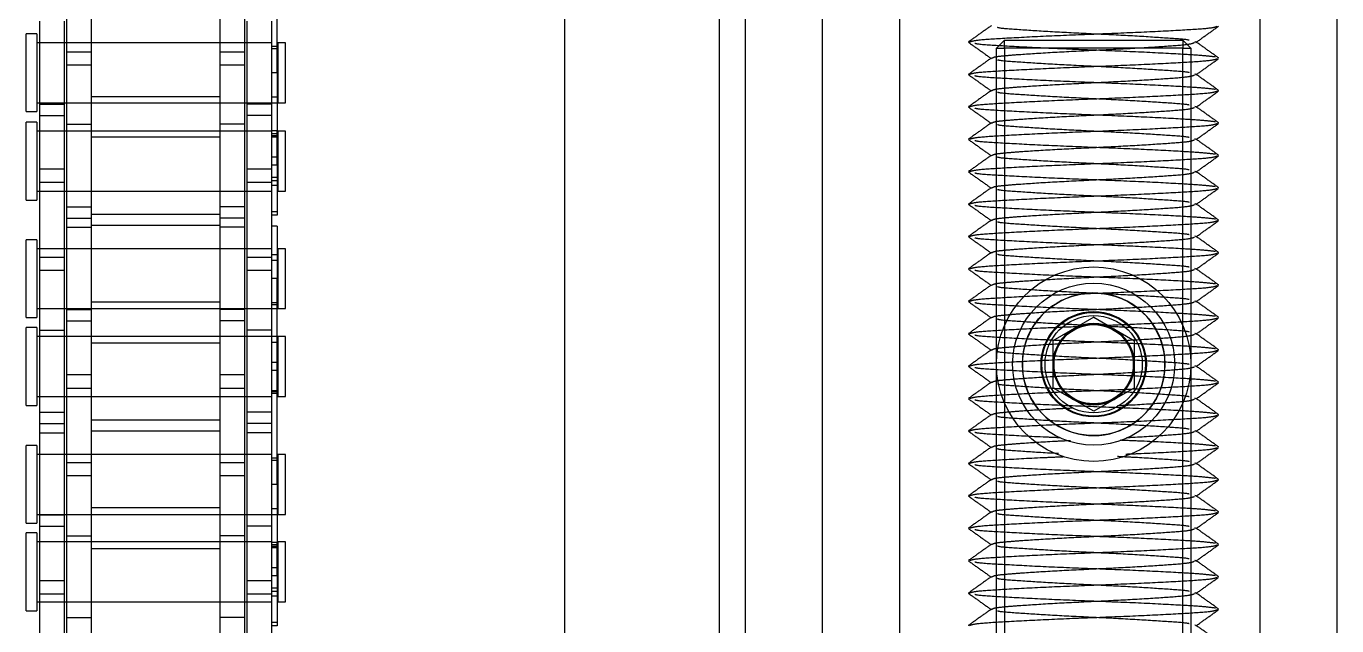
# Model space of a CAD drawing. Header units: metres. Extents: x 0 to 63075, y 0 to 44550.
# Drawn here: x 14204.1 to 14285, y 24734.8 to 24771.8 of the extents above; entities that cross this region are included whole.
import ezdxf

# ---------------------------------------------------------------- set-up
doc = ezdxf.new("R2010")
doc.units = ezdxf.units.M
doc.header["$LTSCALE"] = 75
doc.linetypes.add('HIDDEN2', pattern=[4.7625, 3.175, -1.5875])
for name, color, linetype in [('SDM', 7, 'Continuous'), ('SL4', 4, 'Continuous'), ('ST1', 7, 'HIDDEN2')]:
    doc.layers.add(name, color=color, linetype=linetype)

# ---------------------------------------------------------------- blocks, each defined once
blk = doc.blocks.new('A$Ca53c419a')
at = {"layer": 'SL4'}
for p, q in [((215, 215.76), (1004.763, 215.76)), ((1004.763, 206.235), (54.76, 206.235)), ((381.194, 204.642), (91.194, 204.642)), ((378.194, 199.885), (86.437, 199.885)), ((344.217, 195.122), (117.694, 195.122)), ((318.296, 183.135), (319.745, 185.645)), ((322.643, 185.645), (319.745, 185.645)), ((324.092, 183.135), (322.643, 185.645)), ((319.745, 180.625), (318.296, 183.135)), ((324.092, 183.135), (322.643, 180.625)), ((319.745, 180.625), (322.643, 180.625)), ((378.194, 172.892), (86.437, 172.892)), ((378.019, 168.135), (91.194, 168.135))]:
    blk.add_line(p, q, dxfattribs=at)
for radius in [6, 5, 4.4]:
    blk.add_circle((321.194, 183.135), radius, dxfattribs=at)
for start, end in [(90, 150), (30, 90), (150, 210), (330, 30), (210, 270), (270, 330)]:
    blk.add_arc((321.194, 183.135), 2.51, start, end, dxfattribs=at)
at = {"layer": 'ST1'}
for p, q in [((305.985, 249), (310.782, 249)), ((305.985, 249), (305.985, 248.341)), ((310.782, 248.341), (305.985, 248.341)), ((306.539, 248.341), (306.539, 233.843)), ((310.229, 233.843), (310.229, 248.341)), ((310.782, 248.341), (310.782, 249)), ((311.379, 249), (316.176, 249)), ((311.379, 249), (311.379, 248.341)), ((316.176, 248.341), (311.379, 248.341)), ((311.932, 248.341), (311.932, 233.843)), ((315.622, 233.843), (315.622, 248.341)), ((316.176, 248.341), (316.176, 249)), ((318.655, 249), (323.452, 249)), ((318.655, 249), (318.655, 248.341)), ((323.452, 248.341), (318.655, 248.341)), ((319.209, 248.341), (319.209, 233.843)), ((322.899, 233.843), (322.899, 248.341)), ((323.452, 248.341), (323.452, 249)), ((324.079, 249), (328.876, 249)), ((324.079, 249), (324.079, 248.341)), ((328.876, 248.341), (324.079, 248.341)), ((324.632, 248.341), (324.632, 233.843)), ((328.322, 233.843), (328.322, 248.341)), ((328.876, 248.341), (328.876, 249)), ((331.325, 249), (336.122, 249)), ((331.325, 249), (331.325, 248.341)), ((336.122, 248.341), (331.325, 248.341)), ((331.879, 248.341), (331.879, 233.843)), ((335.569, 233.843), (335.569, 248.341)), ((336.122, 248.341), (336.122, 249)), ((336.779, 249), (341.576, 249)), ((336.779, 249), (336.779, 248.341)), ((341.576, 248.341), (336.779, 248.341)), ((337.332, 248.341), (337.332, 233.843)), ((341.022, 233.843), (341.022, 248.341)), ((341.576, 248.341), (341.576, 249)), ((297.902, 248.157), (306.997, 248.157)), ((306.539, 248.157), (306.539, 246.637)), ((306.997, 248.157), (307.857, 248.157)), ((306.997, 246.637), (306.997, 248.157)), ((307.857, 248.157), (316.952, 248.157)), ((307.857, 248.157), (307.857, 246.637)), ((310.229, 246.637), (310.229, 248.157)), ((311.208, 248.157), (311.208, 246.637)), ((311.894, 248.157), (311.894, 246.637)), ((311.932, 248.157), (311.932, 246.637)), ((315.622, 246.637), (315.622, 248.157)), ((316.952, 248.157), (316.952, 246.637)), ((316.952, 248.157), (323.302, 248.157)), ((317.543, 248.157), (317.543, 246.637)), ((318.229, 248.157), (318.229, 246.637)), ((319.209, 248.157), (319.209, 246.637)), ((322.899, 246.637), (322.899, 248.157)), ((323.302, 248.157), (323.302, 246.637)), ((323.302, 248.157), (332.397, 248.157)), ((324.632, 248.157), (324.632, 246.637)), ((326.974, 246.637), (326.974, 248.157)), ((327.804, 248.157), (327.804, 246.637)), ((328.322, 246.637), (328.322, 248.157)), ((331.879, 248.157), (331.879, 246.637)), ((332.397, 248.157), (333.257, 248.157)), ((332.397, 246.637), (332.397, 248.157)), ((333.257, 248.157), (342.352, 248.157)), ((333.257, 248.157), (333.257, 246.637)), ((335.569, 246.637), (335.569, 248.157)), ((336.548, 248.157), (336.548, 246.637)), ((337.234, 248.157), (337.234, 246.637)), ((337.332, 248.157), (337.332, 246.637)), ((341.022, 246.637), (341.022, 248.157)), ((297.902, 246.637), (306.997, 246.637)), ((304.252, 246.485), (310.602, 246.485)), ((305.559, 246.485), (305.559, 244.965)), ((306.539, 246.485), (306.539, 244.965)), ((306.997, 246.637), (307.857, 246.637)), ((307.857, 246.637), (316.952, 246.637)), ((310.229, 244.965), (310.229, 246.485)), ((310.602, 246.485), (310.602, 244.965)), ((310.602, 246.485), (319.697, 246.485)), ((311.932, 246.485), (311.932, 244.965)), ((314.304, 244.965), (314.304, 246.485)), ((315.134, 246.485), (315.134, 244.965)), ((315.622, 244.965), (315.622, 246.485)), ((316.952, 246.637), (323.302, 246.637)), ((319.209, 246.485), (319.209, 244.965)), ((319.697, 246.485), (320.557, 246.485)), ((319.697, 244.965), (319.697, 246.485)), ((320.557, 246.485), (329.652, 246.485)), ((320.557, 246.485), (320.557, 244.965)), ((322.899, 244.965), (322.899, 246.485)), ((323.302, 246.637), (332.397, 246.637)), ((323.878, 246.485), (323.878, 244.965)), ((324.564, 246.485), (324.564, 244.965)), ((324.632, 246.485), (324.632, 244.965)), ((328.322, 244.965), (328.322, 246.485)), ((329.652, 246.485), (329.652, 244.965)), ((329.652, 246.485), (336.002, 246.485)), ((330.213, 246.485), (330.213, 244.965)), ((330.899, 246.485), (330.899, 244.965)), ((331.879, 246.485), (331.879, 244.965)), ((332.397, 246.637), (333.257, 246.637)), ((333.257, 246.637), (342.352, 246.637)), ((335.569, 244.965), (335.569, 246.485)), ((336.002, 246.485), (336.002, 244.965)), ((336.002, 246.485), (345.097, 246.485)), ((337.332, 246.485), (337.332, 244.965)), ((339.644, 244.965), (339.644, 246.485)), ((340.474, 246.485), (340.474, 244.965)), ((341.022, 244.965), (341.022, 246.485)), ((304.252, 244.965), (310.602, 244.965)), ((306.539, 244.965), (306.539, 237.035)), ((309.817, 244.965), (309.817, 237.035)), ((310.229, 237.035), (310.229, 244.965)), ((310.602, 244.965), (319.697, 244.965)), ((311.932, 244.965), (311.932, 237.035)), ((312.344, 237.035), (312.344, 244.965)), ((315.622, 237.035), (315.622, 244.965)), ((317.094, 244.965), (317.094, 237.035)), ((317.737, 237.035), (317.737, 244.965)), ((319.209, 244.965), (319.209, 237.035)), ((319.697, 244.965), (320.557, 244.965)), ((320.557, 244.965), (329.652, 244.965)), ((322.517, 244.965), (322.517, 237.035)), ((322.899, 237.035), (322.899, 244.965)), ((324.632, 244.965), (324.632, 237.035)), ((325.014, 237.035), (325.014, 244.965)), ((328.322, 237.035), (328.322, 244.965)), ((329.652, 244.965), (336.002, 244.965)), ((329.764, 244.965), (329.764, 237.035)), ((330.437, 237.035), (330.437, 244.965)), ((331.879, 244.965), (331.879, 237.035)), ((335.217, 244.965), (335.217, 237.035)), ((335.569, 237.035), (335.569, 244.965)), ((336.002, 244.965), (345.097, 244.965)), ((337.332, 244.965), (337.332, 237.035)), ((337.684, 237.035), (337.684, 244.965)), ((341.022, 237.035), (341.022, 244.965)), ((304.252, 237.035), (310.602, 237.035)), ((305.559, 235.515), (305.559, 237.035)), ((306.539, 237.035), (306.539, 235.515)), ((310.229, 235.515), (310.229, 237.035)), ((310.602, 235.515), (310.602, 237.035)), ((310.602, 237.035), (319.697, 237.035)), ((311.932, 237.035), (311.932, 235.515)), ((314.304, 235.515), (314.304, 237.035)), ((315.134, 237.035), (315.134, 235.515)), ((315.622, 235.515), (315.622, 237.035)), ((319.209, 237.035), (319.209, 235.515)), ((319.697, 237.035), (320.557, 237.035)), ((319.697, 235.515), (319.697, 237.035)), ((320.557, 237.035), (329.652, 237.035)), ((320.557, 237.035), (320.557, 235.515)), ((322.899, 235.515), (322.899, 237.035)), ((323.878, 235.515), (323.878, 237.035)), ((324.564, 235.515), (324.564, 237.035)), ((324.632, 237.035), (324.632, 235.515)), ((328.322, 235.515), (328.322, 237.035)), ((329.652, 235.515), (329.652, 237.035)), ((329.652, 237.035), (336.002, 237.035)), ((330.213, 235.515), (330.213, 237.035)), ((330.899, 235.515), (330.899, 237.035)), ((331.879, 237.035), (331.879, 235.515)), ((335.569, 235.515), (335.569, 237.035)), ((336.002, 235.515), (336.002, 237.035)), ((336.002, 237.035), (345.097, 237.035)), ((337.332, 237.035), (337.332, 235.515)), ((339.644, 235.515), (339.644, 237.035)), ((340.474, 237.035), (340.474, 235.515)), ((341.022, 235.515), (341.022, 237.035)), ((297.902, 235.363), (306.997, 235.363)), ((304.252, 235.515), (310.602, 235.515)), ((306.539, 235.363), (306.539, 233.843)), ((306.997, 235.363), (307.857, 235.363)), ((306.997, 233.843), (306.997, 235.363)), ((307.857, 235.363), (316.952, 235.363)), ((307.857, 235.363), (307.857, 233.843)), ((310.229, 233.843), (310.229, 235.363)), ((310.602, 235.515), (319.697, 235.515)), ((311.208, 233.843), (311.208, 235.363)), ((311.894, 233.843), (311.894, 235.363)), ((311.932, 235.363), (311.932, 233.511)), ((315.622, 233.843), (315.622, 235.363)), ((316.952, 233.843), (316.952, 235.363)), ((316.952, 235.363), (323.302, 235.363)), ((317.543, 233.843), (317.543, 235.363)), ((318.229, 233.843), (318.229, 235.363)), ((319.209, 235.363), (319.209, 233.843)), ((319.697, 235.515), (320.557, 235.515)), ((320.557, 235.515), (329.652, 235.515)), ((322.899, 233.511), (322.899, 235.363)), ((323.302, 233.843), (323.302, 235.363)), ((323.302, 235.363), (332.397, 235.363)), ((324.632, 235.363), (324.632, 233.843)), ((326.974, 233.843), (326.974, 235.363)), ((327.804, 235.363), (327.804, 233.843)), ((328.322, 233.843), (328.322, 235.363)), ((329.652, 235.515), (336.002, 235.515)), ((331.879, 235.363), (331.879, 233.843)), ((332.397, 235.363), (333.257, 235.363)), ((332.397, 233.843), (332.397, 235.363)), ((333.257, 235.363), (342.352, 235.363)), ((333.257, 235.363), (333.257, 233.843)), ((335.569, 233.843), (335.569, 235.363)), ((336.002, 235.515), (345.097, 235.515)), ((336.548, 233.843), (336.548, 235.363)), ((337.234, 233.843), (337.234, 235.363)), ((337.332, 235.363), (337.332, 233.511)), ((341.022, 233.843), (341.022, 235.363)), ((297.902, 233.843), (306.997, 233.843)), ((305.059, 233.511), (305.059, 233.843)), ((305.262, 233.511), (305.262, 233.843)), ((306.908, 233.843), (306.908, 233.474)), ((306.997, 233.843), (307.857, 233.843)), ((307.178, 233.511), (307.178, 233.843)), ((307.381, 233.511), (307.381, 233.843)), ((307.857, 233.843), (316.952, 233.843)), ((308.14, 233.511), (308.14, 233.843)), ((308.628, 233.511), (308.628, 233.843)), ((309.86, 233.474), (309.86, 233.843)), ((309.938, 233.511), (309.938, 233.843)), ((310.06, 233.511), (310.06, 233.843)), ((310.225, 233.843), (310.225, 233.511)), ((312.301, 233.843), (312.301, 233.474)), ((313.777, 233.511), (313.777, 233.843)), ((315.253, 233.474), (315.253, 233.843)), ((315.396, 233.511), (315.396, 233.843)), ((316.952, 233.843), (323.302, 233.843)), ((319.378, 233.511), (319.378, 233.843)), ((319.499, 233.511), (319.499, 233.843)), ((319.578, 233.843), (319.578, 233.474)), ((320.81, 233.511), (320.81, 233.843)), ((321.298, 233.511), (321.298, 233.843)), ((322.53, 233.474), (322.53, 233.843)), ((323.302, 233.843), (332.397, 233.843)), ((324.606, 233.511), (324.606, 233.843)), ((324.858, 233.511), (324.858, 233.843)), ((325.001, 233.843), (325.001, 233.474)), ((326.477, 233.511), (326.477, 233.843)), ((327.584, 233.511), (327.584, 233.843)), ((327.953, 233.474), (327.953, 233.843)), ((329.708, 233.511), (329.708, 233.843)), ((330.399, 233.511), (330.399, 233.843)), ((330.602, 233.511), (330.602, 233.843)), ((332.248, 233.843), (332.248, 233.474)), ((332.397, 233.843), (333.257, 233.843)), ((332.518, 233.511), (332.518, 233.843)), ((332.721, 233.511), (332.721, 233.843)), ((333.257, 233.843), (342.352, 233.843)), ((333.48, 233.511), (333.48, 233.843)), ((333.968, 233.511), (333.968, 233.843)), ((335.2, 233.474), (335.2, 233.843)), ((335.278, 233.511), (335.278, 233.843)), ((335.4, 233.511), (335.4, 233.843)), ((335.625, 233.843), (335.625, 233.511)), ((337.701, 233.843), (337.701, 233.474)), ((339.177, 233.511), (339.177, 233.843)), ((340.653, 233.474), (340.653, 233.843)), ((340.796, 233.511), (340.796, 233.843)), ((308.14, 233.511), (305.059, 233.511)), ((310.229, 233.474), (306.539, 233.474)), ((306.539, 233.474), (306.539, 233)), ((306.539, 233), (310.229, 233)), ((308.14, 233.511), (310.225, 233.511)), ((313.777, 233.511), (310.225, 233.511)), ((310.229, 233), (310.229, 233.474)), ((315.622, 233.474), (311.932, 233.474)), ((311.932, 233.474), (311.932, 233)), ((311.932, 233), (315.622, 233)), ((313.777, 233.511), (326.477, 233.511)), ((315.622, 233), (315.622, 233.474)), ((322.899, 233.474), (319.209, 233.474)), ((319.209, 233.474), (319.209, 233)), ((319.209, 233), (322.899, 233)), ((322.899, 233), (322.899, 233.474)), ((328.322, 233.474), (324.632, 233.474)), ((324.632, 233.474), (324.632, 233)), ((324.632, 233), (328.322, 233)), ((329.708, 233.511), (326.477, 233.511)), ((328.322, 233), (328.322, 233.474)), ((333.48, 233.511), (330.399, 233.511)), ((335.569, 233.474), (331.879, 233.474)), ((331.879, 233.474), (331.879, 233)), ((331.879, 233), (335.569, 233)), ((333.48, 233.511), (335.625, 233.511)), ((335.569, 233), (335.569, 233.474)), ((339.177, 233.511), (335.625, 233.511)), ((341.022, 233.474), (337.332, 233.474)), ((337.332, 233.474), (337.332, 233)), ((337.332, 233), (341.022, 233)), ((339.177, 233.511), (351.877, 233.511)), ((341.022, 233), (341.022, 233.474)), ((215, 215.76), (1004.763, 215.76)), ((1004.763, 210.997), (4.763, 210.997)), ((378.194, 204.642), (91.194, 204.642)), ((381.194, 195.122), (81.194, 195.122)), ((305.056, 190.806), (305.069, 190.862)), ((307.056, 190.806), (307.069, 190.862)), ((309.056, 190.806), (309.069, 190.862)), ((311.056, 190.806), (311.069, 190.862)), ((313.056, 190.806), (313.069, 190.862)), ((315.056, 190.806), (315.069, 190.862)), ((317.056, 190.806), (317.069, 190.862)), ((319.056, 190.806), (319.069, 190.862)), ((321.056, 190.806), (321.069, 190.862)), ((323.056, 190.806), (323.069, 190.862)), ((325.056, 190.806), (325.069, 190.862)), ((327.056, 190.806), (327.069, 190.862)), ((329.056, 190.806), (329.069, 190.862)), ((331.056, 190.806), (331.069, 190.862)), ((333.056, 190.806), (333.069, 190.862)), ((335.056, 190.806), (335.069, 190.862)), ((337.056, 190.806), (337.069, 190.862)), ((339.056, 190.806), (339.069, 190.862)), ((341.056, 190.806), (341.069, 190.862)), ((306.055, 189.403), (306.069, 189.456)), ((308.055, 189.403), (308.069, 189.456)), ((310.055, 189.403), (310.069, 189.456)), ((312.055, 189.403), (312.069, 189.456)), ((314.055, 189.403), (314.069, 189.456)), ((316.055, 189.403), (316.069, 189.456)), ((318.055, 189.403), (318.069, 189.456)), ((320.055, 189.403), (320.069, 189.456)), ((322.055, 189.403), (322.069, 189.456)), ((324.055, 189.403), (324.069, 189.456)), ((326.055, 189.403), (326.069, 189.456)), ((328.055, 189.403), (328.069, 189.456)), ((330.055, 189.403), (330.069, 189.456)), ((332.055, 189.403), (332.069, 189.456)), ((334.055, 189.403), (334.069, 189.456)), ((336.055, 189.403), (336.069, 189.456)), ((338.055, 189.403), (338.069, 189.456)), ((340.055, 189.403), (340.069, 189.456)), ((121.694, 189.135), (340.694, 189.135)), ((340.694, 188.635), (121.694, 188.635)), ((340.694, 189.135), (341.194, 188.635)), ((340.694, 189.135), (340.694, 188.635)), ((340.694, 188.635), (341.194, 188.635)), ((340.694, 177.635), (340.694, 188.635)), ((341.194, 188.635), (341.194, 177.635)), ((121.694, 177.635), (340.694, 177.635)), ((340.694, 177.135), (121.694, 177.135)), ((341.194, 177.635), (340.694, 177.635)), ((341.194, 177.635), (340.694, 177.135)), ((340.694, 177.635), (340.694, 177.135)), ((305.069, 176.814), (305.092, 176.902)), ((307.069, 176.814), (307.092, 176.902)), ((309.069, 176.814), (309.092, 176.902)), ((311.069, 176.814), (311.092, 176.902)), ((313.069, 176.814), (313.092, 176.902)), ((315.069, 176.814), (315.092, 176.902)), ((317.069, 176.814), (317.092, 176.902)), ((319.069, 176.814), (319.092, 176.902)), ((321.069, 176.814), (321.092, 176.902)), ((323.069, 176.814), (323.092, 176.902)), ((325.069, 176.814), (325.092, 176.902)), ((327.069, 176.814), (327.092, 176.902)), ((329.069, 176.814), (329.092, 176.902)), ((331.069, 176.814), (331.092, 176.902)), ((333.069, 176.814), (333.092, 176.902)), ((335.069, 176.814), (335.092, 176.902)), ((337.069, 176.814), (337.092, 176.902)), ((339.069, 176.814), (339.092, 176.902)), ((341.069, 176.814), (341.092, 176.902)), ((306.069, 175.408), (306.09, 175.466)), ((308.069, 175.408), (308.09, 175.466)), ((310.069, 175.408), (310.09, 175.466)), ((312.069, 175.408), (312.09, 175.466)), ((314.069, 175.408), (314.09, 175.466)), ((316.069, 175.408), (316.09, 175.466)), ((318.069, 175.408), (318.09, 175.466)), ((320.069, 175.408), (320.09, 175.466)), ((322.069, 175.408), (322.09, 175.466)), ((324.069, 175.408), (324.09, 175.466)), ((326.069, 175.408), (326.09, 175.466)), ((328.069, 175.408), (328.09, 175.466)), ((330.069, 175.408), (330.09, 175.466)), ((332.069, 175.408), (332.09, 175.466)), ((334.069, 175.408), (334.09, 175.466)), ((336.069, 175.408), (336.09, 175.466)), ((338.069, 175.408), (338.09, 175.466)), ((340.069, 175.408), (340.09, 175.466)), ((381.194, 172.892), (86.437, 172.892))]:
    blk.add_line(p, q, dxfattribs=at)
for radius in [3.25, 3.25, 3.2, 3, 2.5, 2.445]:
    blk.add_circle((321.194, 183.135), radius, dxfattribs=at)
for start, end in [(356.78141, 270), (270, 353.07652)]:
    blk.add_arc((321.194, 183.135), 4.4, start, end, dxfattribs=at)
for points, knots in [([(306.093, 189.439), (305.926, 189.674), (305.591, 190.144), (305.256, 190.614), (305.088, 190.849)], [0, 0, 0, 0, 0.499908, 1, 1, 1, 1]), ([(307.056, 190.857), (306.889, 190.623), (306.555, 190.153), (306.221, 189.684), (306.053, 189.45)], [0, 0, 0, 0, 0.5000327, 1, 1, 1, 1]), ([(308.093, 189.439), (307.926, 189.674), (307.591, 190.144), (307.256, 190.614), (307.088, 190.849)], [0, 0, 0, 0, 0.499908, 1, 1, 1, 1]), ([(309.056, 190.857), (308.889, 190.623), (308.555, 190.153), (308.221, 189.684), (308.053, 189.45)], [0, 0, 0, 0, 0.5000327, 1, 1, 1, 1]), ([(310.093, 189.439), (309.926, 189.674), (309.591, 190.144), (309.256, 190.614), (309.088, 190.849)], [0, 0, 0, 0, 0.499908, 1, 1, 1, 1]), ([(311.056, 190.857), (310.889, 190.623), (310.555, 190.153), (310.221, 189.684), (310.053, 189.45)], [0, 0, 0, 0, 0.500033, 1, 1, 1, 1]), ([(312.093, 189.439), (311.926, 189.674), (311.591, 190.144), (311.256, 190.614), (311.088, 190.849)], [0, 0, 0, 0, 0.4999079, 1, 1, 1, 1]), ([(313.056, 190.857), (312.889, 190.623), (312.555, 190.153), (312.221, 189.684), (312.053, 189.45)], [0, 0, 0, 0, 0.5000327, 1, 1, 1, 1]), ([(314.093, 189.439), (313.926, 189.674), (313.591, 190.144), (313.256, 190.614), (313.088, 190.849)], [0, 0, 0, 0, 0.499908, 1, 1, 1, 1]), ([(315.056, 190.857), (314.889, 190.623), (314.555, 190.153), (314.221, 189.684), (314.053, 189.45)], [0, 0, 0, 0, 0.500033, 1, 1, 1, 1]), ([(316.093, 189.439), (315.926, 189.674), (315.591, 190.144), (315.256, 190.614), (315.088, 190.849)], [0, 0, 0, 0, 0.499908, 1, 1, 1, 1]), ([(317.056, 190.857), (316.889, 190.623), (316.555, 190.153), (316.221, 189.684), (316.053, 189.45)], [0, 0, 0, 0, 0.500033, 1, 1, 1, 1]), ([(318.093, 189.439), (317.926, 189.674), (317.591, 190.144), (317.256, 190.614), (317.088, 190.849)], [0, 0, 0, 0, 0.499908, 1, 1, 1, 1]), ([(319.056, 190.857), (318.889, 190.623), (318.555, 190.153), (318.221, 189.684), (318.053, 189.45)], [0, 0, 0, 0, 0.500033, 1, 1, 1, 1]), ([(320.093, 189.439), (319.926, 189.674), (319.591, 190.144), (319.256, 190.614), (319.088, 190.849)], [0, 0, 0, 0, 0.4999079, 1, 1, 1, 1]), ([(321.056, 190.857), (320.889, 190.623), (320.555, 190.153), (320.221, 189.684), (320.053, 189.45)], [0, 0, 0, 0, 0.500033, 1, 1, 1, 1]), ([(322.093, 189.439), (321.926, 189.674), (321.591, 190.144), (321.256, 190.614), (321.088, 190.849)], [0, 0, 0, 0, 0.499908, 1, 1, 1, 1]), ([(323.056, 190.857), (322.889, 190.623), (322.555, 190.153), (322.221, 189.684), (322.053, 189.45)], [0, 0, 0, 0, 0.500033, 1, 1, 1, 1]), ([(324.093, 189.439), (323.926, 189.674), (323.591, 190.144), (323.256, 190.614), (323.088, 190.849)], [0, 0, 0, 0, 0.499908, 1, 1, 1, 1]), ([(325.056, 190.857), (324.889, 190.623), (324.555, 190.153), (324.221, 189.684), (324.053, 189.45)], [0, 0, 0, 0, 0.500033, 1, 1, 1, 1]), ([(326.093, 189.439), (325.926, 189.674), (325.591, 190.144), (325.256, 190.614), (325.088, 190.849)], [0, 0, 0, 0, 0.499908, 1, 1, 1, 1]), ([(327.056, 190.857), (326.889, 190.623), (326.555, 190.153), (326.221, 189.684), (326.053, 189.45)], [0, 0, 0, 0, 0.500033, 1, 1, 1, 1]), ([(328.093, 189.439), (327.926, 189.674), (327.591, 190.144), (327.256, 190.614), (327.088, 190.849)], [0, 0, 0, 0, 0.499908, 1, 1, 1, 1]), ([(329.056, 190.857), (328.889, 190.623), (328.555, 190.153), (328.221, 189.684), (328.053, 189.45)], [0, 0, 0, 0, 0.500033, 1, 1, 1, 1]), ([(330.093, 189.439), (329.926, 189.674), (329.591, 190.144), (329.256, 190.614), (329.088, 190.849)], [0, 0, 0, 0, 0.499908, 1, 1, 1, 1]), ([(331.056, 190.857), (330.889, 190.623), (330.555, 190.153), (330.221, 189.684), (330.053, 189.45)], [0, 0, 0, 0, 0.5000327, 1, 1, 1, 1]), ([(332.093, 189.439), (331.926, 189.674), (331.591, 190.144), (331.256, 190.614), (331.088, 190.849)], [0, 0, 0, 0, 0.499908, 1, 1, 1, 1]), ([(333.056, 190.857), (332.889, 190.623), (332.555, 190.153), (332.221, 189.684), (332.053, 189.45)], [0, 0, 0, 0, 0.5000327, 1, 1, 1, 1]), ([(334.093, 189.439), (333.926, 189.674), (333.591, 190.144), (333.256, 190.614), (333.088, 190.849)], [0, 0, 0, 0, 0.499908, 1, 1, 1, 1]), ([(335.056, 190.857), (334.889, 190.623), (334.555, 190.153), (334.221, 189.684), (334.053, 189.45)], [0, 0, 0, 0, 0.500033, 1, 1, 1, 1]), ([(336.093, 189.439), (335.926, 189.674), (335.591, 190.144), (335.256, 190.614), (335.088, 190.849)], [0, 0, 0, 0, 0.499908, 1, 1, 1, 1]), ([(337.056, 190.857), (336.889, 190.623), (336.555, 190.153), (336.221, 189.684), (336.053, 189.45)], [0, 0, 0, 0, 0.500033, 1, 1, 1, 1]), ([(338.093, 189.439), (337.926, 189.674), (337.591, 190.144), (337.256, 190.614), (337.088, 190.849)], [0, 0, 0, 0, 0.499908, 1, 1, 1, 1]), ([(339.056, 190.857), (338.889, 190.623), (338.555, 190.153), (338.221, 189.684), (338.053, 189.45)], [0, 0, 0, 0, 0.5000327, 1, 1, 1, 1]), ([(340.093, 189.439), (339.926, 189.674), (339.591, 190.144), (339.256, 190.614), (339.088, 190.849)], [0, 0, 0, 0, 0.499908, 1, 1, 1, 1]), ([(341.056, 190.857), (340.889, 190.623), (340.555, 190.153), (340.221, 189.684), (340.053, 189.45)], [0, 0, 0, 0, 0.500033, 1, 1, 1, 1]), ([(342.093, 189.439), (341.926, 189.674), (341.591, 190.144), (341.256, 190.614), (341.088, 190.849)], [0, 0, 0, 0, 0.4999079, 1, 1, 1, 1]), ([(305.088, 190.771), (305.125, 190.666), (305.205, 190.439), (305.312, 188.718), (305.448, 186.178), (305.569, 183.135), (305.689, 180.092), (305.825, 177.553), (305.931, 175.843), (306.01, 175.618), (306.046, 175.515)], [0, 0, 0, 0, 0.111758, 0.239388, 0.372264, 0.501747, 0.63123, 0.764106, 0.891736, 1, 1, 1, 1]), ([(306.147, 175.625), (306.175, 175.844), (306.232, 176.282), (306.325, 177.786), (306.448, 180.095), (306.569, 183.132), (306.689, 186.186), (306.826, 188.687), (306.912, 190.206), (306.968, 190.411), (306.983, 190.463)], [0, 0, 0, 0, 0.103388, 0.206233, 0.357671, 0.505243, 0.652814, 0.804253, 0.949712, 1, 1, 1, 1]), ([(307.088, 190.771), (307.125, 190.666), (307.205, 190.439), (307.312, 188.718), (307.448, 186.178), (307.569, 183.135), (307.689, 180.092), (307.825, 177.553), (307.931, 175.843), (308.01, 175.618), (308.046, 175.515)], [0, 0, 0, 0, 0.111758, 0.239388, 0.372264, 0.501747, 0.63123, 0.764106, 0.891736, 1, 1, 1, 1]), ([(308.147, 175.625), (308.175, 175.844), (308.232, 176.282), (308.325, 177.786), (308.448, 180.095), (308.569, 183.132), (308.689, 186.186), (308.826, 188.687), (308.912, 190.206), (308.968, 190.411), (308.983, 190.463)], [0, 0, 0, 0, 0.103388, 0.206233, 0.357671, 0.505243, 0.652814, 0.804253, 0.949712, 1, 1, 1, 1]), ([(309.088, 190.771), (309.125, 190.666), (309.205, 190.439), (309.312, 188.718), (309.448, 186.178), (309.569, 183.135), (309.689, 180.092), (309.825, 177.553), (309.931, 175.843), (310.01, 175.618), (310.046, 175.515)], [0, 0, 0, 0, 0.111758, 0.239388, 0.372264, 0.501747, 0.63123, 0.764106, 0.891736, 1, 1, 1, 1]), ([(310.147, 175.625), (310.175, 175.844), (310.232, 176.282), (310.325, 177.786), (310.448, 180.095), (310.569, 183.132), (310.689, 186.186), (310.826, 188.687), (310.912, 190.206), (310.968, 190.411), (310.983, 190.463)], [0, 0, 0, 0, 0.1033882, 0.2062326, 0.357671, 0.5052426, 0.6528142, 0.8042526, 0.9497121, 1, 1, 1, 1]), ([(311.088, 190.771), (311.125, 190.666), (311.205, 190.439), (311.312, 188.718), (311.448, 186.178), (311.569, 183.135), (311.689, 180.092), (311.825, 177.553), (311.931, 175.843), (312.01, 175.618), (312.046, 175.515)], [0, 0, 0, 0, 0.111758, 0.239388, 0.372264, 0.501747, 0.63123, 0.764106, 0.891736, 1, 1, 1, 1]), ([(312.147, 175.625), (312.175, 175.844), (312.232, 176.282), (312.325, 177.786), (312.448, 180.095), (312.569, 183.132), (312.689, 186.186), (312.826, 188.687), (312.912, 190.206), (312.968, 190.411), (312.983, 190.463)], [0, 0, 0, 0, 0.103388, 0.206233, 0.357671, 0.505243, 0.652814, 0.804253, 0.949712, 1, 1, 1, 1]), ([(313.088, 190.771), (313.125, 190.666), (313.205, 190.439), (313.312, 188.718), (313.448, 186.178), (313.569, 183.135), (313.689, 180.092), (313.825, 177.553), (313.931, 175.843), (314.01, 175.618), (314.046, 175.515)], [0, 0, 0, 0, 0.111758, 0.239388, 0.372264, 0.501747, 0.63123, 0.764106, 0.891736, 1, 1, 1, 1]), ([(314.147, 175.625), (314.175, 175.844), (314.232, 176.282), (314.325, 177.786), (314.448, 180.095), (314.569, 183.132), (314.689, 186.186), (314.826, 188.687), (314.912, 190.206), (314.968, 190.411), (314.983, 190.463)], [0, 0, 0, 0, 0.1033882, 0.2062326, 0.357671, 0.5052426, 0.6528142, 0.8042526, 0.9497121, 1, 1, 1, 1]), ([(315.088, 190.771), (315.125, 190.666), (315.205, 190.442), (315.311, 188.707), (315.421, 186.737), (315.477, 185.346), (315.492, 184.975)], [0, 0, 0, 0, 0.265696, 0.569126, 0.885028, 1, 1, 1, 1]), ([(316.656, 185.233), (316.667, 185.516), (316.72, 186.818), (316.826, 188.672), (316.912, 190.207), (316.968, 190.411), (316.983, 190.463)], [0, 0, 0, 0, 0.108274, 0.497234, 0.870838, 1, 1, 1, 1]), ([(317.088, 190.771), (317.125, 190.666), (317.205, 190.439), (317.312, 188.718), (317.448, 186.178), (317.569, 183.135), (317.689, 180.092), (317.825, 177.553), (317.931, 175.843), (318.01, 175.618), (318.046, 175.515)], [0, 0, 0, 0, 0.111758, 0.239388, 0.372264, 0.501747, 0.63123, 0.764106, 0.891736, 1, 1, 1, 1]), ([(318.147, 175.625), (318.175, 175.844), (318.232, 176.282), (318.325, 177.786), (318.448, 180.095), (318.569, 183.132), (318.689, 186.186), (318.826, 188.687), (318.912, 190.206), (318.968, 190.411), (318.983, 190.463)], [0, 0, 0, 0, 0.1033882, 0.2062326, 0.357671, 0.5052426, 0.6528142, 0.8042526, 0.9497121, 1, 1, 1, 1]), ([(319.088, 190.771), (319.125, 190.666), (319.205, 190.439), (319.312, 188.718), (319.448, 186.178), (319.569, 183.135), (319.689, 180.092), (319.825, 177.553), (319.931, 175.843), (320.01, 175.618), (320.046, 175.515)], [0, 0, 0, 0, 0.111758, 0.239388, 0.372264, 0.501747, 0.63123, 0.764106, 0.891736, 1, 1, 1, 1]), ([(320.147, 175.625), (320.175, 175.844), (320.232, 176.282), (320.325, 177.786), (320.448, 180.095), (320.569, 183.132), (320.689, 186.186), (320.826, 188.687), (320.912, 190.206), (320.968, 190.411), (320.983, 190.463)], [0, 0, 0, 0, 0.103388, 0.206233, 0.357671, 0.505243, 0.652814, 0.804253, 0.949712, 1, 1, 1, 1]), ([(321.088, 190.771), (321.125, 190.666), (321.205, 190.439), (321.312, 188.718), (321.448, 186.178), (321.569, 183.135), (321.689, 180.092), (321.825, 177.553), (321.931, 175.843), (322.01, 175.618), (322.046, 175.515)], [0, 0, 0, 0, 0.111758, 0.239388, 0.372264, 0.501747, 0.63123, 0.764106, 0.891736, 1, 1, 1, 1]), ([(322.147, 175.625), (322.175, 175.844), (322.232, 176.282), (322.325, 177.786), (322.448, 180.095), (322.569, 183.132), (322.689, 186.186), (322.826, 188.687), (322.912, 190.206), (322.968, 190.411), (322.983, 190.463)], [0, 0, 0, 0, 0.1033882, 0.2062326, 0.357671, 0.5052426, 0.6528142, 0.8042526, 0.9497121, 1, 1, 1, 1]), ([(323.088, 190.771), (323.125, 190.666), (323.205, 190.44), (323.312, 188.714), (323.435, 186.44), (323.504, 184.707), (323.533, 184.001)], [0, 0, 0, 0, 0.2410874, 0.5164131, 0.8030558, 1, 1, 1, 1]), ([(324.147, 175.625), (324.175, 175.844), (324.232, 176.282), (324.325, 177.786), (324.448, 180.095), (324.569, 183.132), (324.689, 186.186), (324.826, 188.687), (324.912, 190.206), (324.968, 190.411), (324.983, 190.463)], [0, 0, 0, 0, 0.103388, 0.206233, 0.357671, 0.505243, 0.652814, 0.804253, 0.949712, 1, 1, 1, 1]), ([(325.088, 190.771), (325.125, 190.666), (325.205, 190.439), (325.312, 188.718), (325.448, 186.178), (325.569, 183.135), (325.689, 180.092), (325.825, 177.553), (325.931, 175.843), (326.01, 175.618), (326.046, 175.515)], [0, 0, 0, 0, 0.111758, 0.239388, 0.372264, 0.501747, 0.63123, 0.764106, 0.891736, 1, 1, 1, 1]), ([(326.147, 175.625), (326.175, 175.844), (326.232, 176.282), (326.325, 177.786), (326.448, 180.095), (326.569, 183.132), (326.689, 186.186), (326.826, 188.687), (326.912, 190.206), (326.968, 190.411), (326.983, 190.463)], [0, 0, 0, 0, 0.1033882, 0.2062326, 0.357671, 0.5052426, 0.6528142, 0.8042526, 0.9497121, 1, 1, 1, 1]), ([(327.088, 190.771), (327.125, 190.666), (327.205, 190.439), (327.312, 188.718), (327.448, 186.178), (327.569, 183.135), (327.689, 180.092), (327.825, 177.553), (327.931, 175.843), (328.01, 175.618), (328.046, 175.515)], [0, 0, 0, 0, 0.111758, 0.239388, 0.372264, 0.501747, 0.63123, 0.764106, 0.891736, 1, 1, 1, 1]), ([(328.147, 175.625), (328.175, 175.844), (328.232, 176.282), (328.325, 177.786), (328.448, 180.095), (328.569, 183.132), (328.689, 186.186), (328.826, 188.687), (328.912, 190.206), (328.968, 190.411), (328.983, 190.463)], [0, 0, 0, 0, 0.103388, 0.206233, 0.357671, 0.505243, 0.652814, 0.804253, 0.949712, 1, 1, 1, 1]), ([(329.088, 190.771), (329.125, 190.666), (329.205, 190.439), (329.312, 188.718), (329.448, 186.178), (329.569, 183.135), (329.689, 180.092), (329.825, 177.553), (329.931, 175.843), (330.01, 175.618), (330.046, 175.515)], [0, 0, 0, 0, 0.111758, 0.239388, 0.372264, 0.501747, 0.63123, 0.764106, 0.891736, 1, 1, 1, 1]), ([(330.147, 175.625), (330.175, 175.844), (330.232, 176.282), (330.325, 177.786), (330.448, 180.095), (330.569, 183.132), (330.689, 186.186), (330.826, 188.687), (330.912, 190.206), (330.968, 190.411), (330.983, 190.463)], [0, 0, 0, 0, 0.1033882, 0.2062326, 0.357671, 0.5052426, 0.6528142, 0.8042526, 0.9497121, 1, 1, 1, 1]), ([(331.088, 190.771), (331.125, 190.666), (331.205, 190.439), (331.312, 188.718), (331.448, 186.178), (331.569, 183.135), (331.689, 180.092), (331.825, 177.553), (331.931, 175.843), (332.01, 175.618), (332.046, 175.515)], [0, 0, 0, 0, 0.111758, 0.239388, 0.372264, 0.501747, 0.63123, 0.764106, 0.891736, 1, 1, 1, 1]), ([(332.147, 175.625), (332.175, 175.844), (332.232, 176.282), (332.325, 177.786), (332.448, 180.095), (332.569, 183.132), (332.689, 186.186), (332.826, 188.687), (332.912, 190.206), (332.968, 190.411), (332.983, 190.463)], [0, 0, 0, 0, 0.103388, 0.206233, 0.357671, 0.505243, 0.652814, 0.804253, 0.949712, 1, 1, 1, 1]), ([(333.088, 190.771), (333.125, 190.666), (333.205, 190.439), (333.312, 188.718), (333.448, 186.178), (333.569, 183.135), (333.689, 180.092), (333.825, 177.553), (333.931, 175.843), (334.01, 175.618), (334.046, 175.515)], [0, 0, 0, 0, 0.111758, 0.239388, 0.372264, 0.501747, 0.63123, 0.764106, 0.891736, 1, 1, 1, 1]), ([(334.147, 175.625), (334.175, 175.844), (334.232, 176.282), (334.325, 177.786), (334.448, 180.095), (334.569, 183.132), (334.689, 186.186), (334.826, 188.687), (334.912, 190.206), (334.968, 190.411), (334.983, 190.463)], [0, 0, 0, 0, 0.103388, 0.206233, 0.357671, 0.505243, 0.652814, 0.804253, 0.949712, 1, 1, 1, 1]), ([(335.088, 190.771), (335.125, 190.666), (335.205, 190.439), (335.312, 188.718), (335.448, 186.178), (335.569, 183.135), (335.689, 180.092), (335.825, 177.553), (335.931, 175.843), (336.01, 175.618), (336.046, 175.515)], [0, 0, 0, 0, 0.111758, 0.239388, 0.372264, 0.501747, 0.63123, 0.764106, 0.891736, 1, 1, 1, 1]), ([(336.147, 175.625), (336.175, 175.844), (336.232, 176.282), (336.325, 177.786), (336.448, 180.095), (336.569, 183.132), (336.689, 186.186), (336.826, 188.687), (336.912, 190.206), (336.968, 190.411), (336.983, 190.463)], [0, 0, 0, 0, 0.103388, 0.206233, 0.357671, 0.505243, 0.652814, 0.804253, 0.949712, 1, 1, 1, 1]), ([(337.088, 190.771), (337.125, 190.666), (337.205, 190.439), (337.312, 188.718), (337.448, 186.178), (337.569, 183.135), (337.689, 180.092), (337.825, 177.553), (337.931, 175.843), (338.01, 175.618), (338.046, 175.515)], [0, 0, 0, 0, 0.111758, 0.239388, 0.372264, 0.501747, 0.63123, 0.764106, 0.891736, 1, 1, 1, 1]), ([(338.147, 175.625), (338.175, 175.844), (338.232, 176.282), (338.325, 177.786), (338.448, 180.095), (338.569, 183.132), (338.689, 186.186), (338.826, 188.687), (338.912, 190.206), (338.968, 190.411), (338.983, 190.463)], [0, 0, 0, 0, 0.1033882, 0.2062326, 0.357671, 0.5052426, 0.6528142, 0.8042526, 0.9497121, 1, 1, 1, 1]), ([(339.088, 190.771), (339.125, 190.666), (339.205, 190.439), (339.312, 188.718), (339.448, 186.178), (339.569, 183.135), (339.689, 180.092), (339.825, 177.553), (339.931, 175.843), (340.01, 175.618), (340.046, 175.515)], [0, 0, 0, 0, 0.111758, 0.239388, 0.372264, 0.501747, 0.63123, 0.764106, 0.891736, 1, 1, 1, 1]), ([(340.147, 175.625), (340.175, 175.844), (340.232, 176.282), (340.325, 177.786), (340.448, 180.095), (340.569, 183.132), (340.689, 186.186), (340.826, 188.687), (340.912, 190.206), (340.968, 190.411), (340.983, 190.463)], [0, 0, 0, 0, 0.103388, 0.206233, 0.357671, 0.505243, 0.652814, 0.804253, 0.949712, 1, 1, 1, 1]), ([(341.088, 190.771), (341.125, 190.666), (341.205, 190.439), (341.312, 188.718), (341.448, 186.178), (341.569, 183.135), (341.689, 180.092), (341.825, 177.553), (341.931, 175.843), (342.01, 175.618), (342.046, 175.515)], [0, 0, 0, 0, 0.111758, 0.239388, 0.372264, 0.501747, 0.63123, 0.764106, 0.891736, 1, 1, 1, 1]), ([(306.092, 189.391), (306.116, 189.35), (306.168, 189.262), (306.238, 188.621), (306.328, 187.48), (306.448, 185.618), (306.569, 183.137), (306.689, 180.645), (306.825, 178.57), (306.93, 177.181), (307.007, 176.998), (307.042, 176.915)], [0, 0, 0, 0, 0.072607, 0.155069, 0.237884, 0.371691, 0.502076, 0.632461, 0.766268, 0.894784, 1, 1, 1, 1]), ([(308.092, 189.391), (308.116, 189.35), (308.168, 189.262), (308.238, 188.621), (308.328, 187.48), (308.448, 185.618), (308.569, 183.137), (308.689, 180.645), (308.825, 178.57), (308.93, 177.181), (309.007, 176.998), (309.042, 176.915)], [0, 0, 0, 0, 0.072607, 0.155069, 0.237884, 0.371691, 0.502076, 0.632461, 0.766268, 0.894784, 1, 1, 1, 1]), ([(310.092, 189.391), (310.116, 189.35), (310.168, 189.262), (310.238, 188.621), (310.328, 187.48), (310.448, 185.618), (310.569, 183.137), (310.689, 180.645), (310.825, 178.57), (310.93, 177.181), (311.007, 176.998), (311.042, 176.915)], [0, 0, 0, 0, 0.072607, 0.155069, 0.237884, 0.371691, 0.502076, 0.632461, 0.766268, 0.894784, 1, 1, 1, 1]), ([(312.092, 189.391), (312.116, 189.35), (312.168, 189.262), (312.238, 188.621), (312.328, 187.48), (312.448, 185.618), (312.569, 183.137), (312.689, 180.645), (312.825, 178.57), (312.93, 177.181), (313.007, 176.998), (313.042, 176.915)], [0, 0, 0, 0, 0.072607, 0.155069, 0.237884, 0.371691, 0.502076, 0.632461, 0.766268, 0.894784, 1, 1, 1, 1]), ([(314.092, 189.391), (314.116, 189.35), (314.168, 189.262), (314.238, 188.621), (314.328, 187.48), (314.448, 185.618), (314.569, 183.137), (314.689, 180.645), (314.825, 178.57), (314.93, 177.181), (315.007, 176.998), (315.042, 176.915)], [0, 0, 0, 0, 0.072607, 0.155069, 0.237884, 0.371691, 0.502076, 0.632461, 0.766268, 0.894784, 1, 1, 1, 1]), ([(316.092, 189.391), (316.116, 189.35), (316.168, 189.261), (316.238, 188.622), (316.328, 187.475), (316.422, 186.055), (316.48, 184.891), (316.496, 184.561)], [0, 0, 0, 0, 0.1709616, 0.3651259, 0.560122, 0.8751858, 1, 1, 1, 1]), ([(318.092, 189.391), (318.116, 189.35), (318.168, 189.262), (318.238, 188.622), (318.328, 187.476), (318.425, 186.004), (318.485, 184.782), (318.504, 184.395)], [0, 0, 0, 0, 0.167409, 0.357538, 0.548482, 0.856998, 1, 1, 1, 1]), ([(320.092, 189.391), (320.116, 189.35), (320.168, 189.262), (320.238, 188.621), (320.328, 187.48), (320.448, 185.618), (320.569, 183.137), (320.689, 180.645), (320.825, 178.57), (320.93, 177.181), (321.007, 176.998), (321.042, 176.915)], [0, 0, 0, 0, 0.072607, 0.155069, 0.237884, 0.371691, 0.502076, 0.632461, 0.766268, 0.894784, 1, 1, 1, 1]), ([(322.092, 189.391), (322.116, 189.35), (322.168, 189.262), (322.238, 188.621), (322.328, 187.48), (322.448, 185.618), (322.569, 183.137), (322.689, 180.645), (322.825, 178.57), (322.93, 177.181), (323.007, 176.998), (323.042, 176.915)], [0, 0, 0, 0, 0.072607, 0.155069, 0.237884, 0.371691, 0.502076, 0.632461, 0.766268, 0.894784, 1, 1, 1, 1]), ([(324.092, 189.391), (324.116, 189.35), (324.168, 189.262), (324.238, 188.621), (324.328, 187.48), (324.448, 185.618), (324.569, 183.137), (324.689, 180.645), (324.825, 178.57), (324.93, 177.181), (325.007, 176.998), (325.042, 176.915)], [0, 0, 0, 0, 0.072607, 0.155069, 0.237884, 0.371691, 0.502076, 0.632461, 0.766268, 0.894784, 1, 1, 1, 1]), ([(326.092, 189.391), (326.116, 189.35), (326.168, 189.262), (326.238, 188.621), (326.328, 187.48), (326.448, 185.618), (326.569, 183.137), (326.689, 180.645), (326.825, 178.57), (326.93, 177.181), (327.007, 176.998), (327.042, 176.915)], [0, 0, 0, 0, 0.072607, 0.155069, 0.237884, 0.371691, 0.502076, 0.632461, 0.766268, 0.894784, 1, 1, 1, 1]), ([(328.092, 189.391), (328.116, 189.35), (328.168, 189.262), (328.238, 188.621), (328.328, 187.48), (328.448, 185.618), (328.569, 183.137), (328.689, 180.645), (328.825, 178.57), (328.93, 177.181), (329.007, 176.998), (329.042, 176.915)], [0, 0, 0, 0, 0.072607, 0.155069, 0.237884, 0.371691, 0.502076, 0.632461, 0.766268, 0.894784, 1, 1, 1, 1]), ([(330.092, 189.391), (330.116, 189.35), (330.168, 189.262), (330.238, 188.621), (330.328, 187.48), (330.448, 185.618), (330.569, 183.137), (330.689, 180.645), (330.825, 178.57), (330.93, 177.181), (331.007, 176.998), (331.042, 176.915)], [0, 0, 0, 0, 0.072607, 0.155069, 0.237884, 0.371691, 0.502076, 0.632461, 0.766268, 0.894784, 1, 1, 1, 1]), ([(332.092, 189.391), (332.116, 189.35), (332.168, 189.262), (332.238, 188.621), (332.328, 187.48), (332.448, 185.618), (332.569, 183.137), (332.689, 180.645), (332.825, 178.57), (332.93, 177.181), (333.007, 176.998), (333.042, 176.915)], [0, 0, 0, 0, 0.072607, 0.155069, 0.237884, 0.371691, 0.502076, 0.632461, 0.766268, 0.894784, 1, 1, 1, 1]), ([(334.092, 189.391), (334.116, 189.35), (334.168, 189.262), (334.238, 188.621), (334.328, 187.48), (334.448, 185.618), (334.569, 183.137), (334.689, 180.645), (334.825, 178.57), (334.93, 177.181), (335.007, 176.998), (335.042, 176.915)], [0, 0, 0, 0, 0.072607, 0.155069, 0.237884, 0.371691, 0.502076, 0.632461, 0.766268, 0.894784, 1, 1, 1, 1]), ([(336.092, 189.391), (336.116, 189.35), (336.168, 189.262), (336.238, 188.621), (336.328, 187.48), (336.448, 185.618), (336.569, 183.137), (336.689, 180.645), (336.825, 178.57), (336.93, 177.181), (337.007, 176.998), (337.042, 176.915)], [0, 0, 0, 0, 0.072607, 0.155069, 0.237884, 0.371691, 0.502076, 0.632461, 0.766268, 0.894784, 1, 1, 1, 1]), ([(338.092, 189.391), (338.116, 189.35), (338.168, 189.262), (338.238, 188.621), (338.328, 187.48), (338.448, 185.618), (338.569, 183.137), (338.689, 180.645), (338.825, 178.57), (338.93, 177.181), (339.007, 176.998), (339.042, 176.915)], [0, 0, 0, 0, 0.072607, 0.155069, 0.237884, 0.371691, 0.502076, 0.632461, 0.766268, 0.894784, 1, 1, 1, 1]), ([(340.092, 189.391), (340.116, 189.35), (340.168, 189.262), (340.238, 188.621), (340.328, 187.48), (340.448, 185.618), (340.569, 183.137), (340.689, 180.645), (340.825, 178.57), (340.93, 177.181), (341.007, 176.998), (341.042, 176.915)], [0, 0, 0, 0, 0.072607, 0.155069, 0.237884, 0.371691, 0.502076, 0.632461, 0.766268, 0.894784, 1, 1, 1, 1]), ([(305.181, 177.241), (305.186, 177.26), (305.234, 177.422), (305.311, 178.611), (305.448, 180.635), (305.569, 183.135), (305.689, 185.633), (305.826, 187.666), (305.906, 188.873), (305.957, 189.036), (305.966, 189.064)], [0, 0, 0, 0, 0.020732, 0.175704, 0.337058, 0.494284, 0.651511, 0.812864, 0.967837, 1, 1, 1, 1]), ([(307.181, 177.241), (307.186, 177.26), (307.234, 177.422), (307.311, 178.611), (307.448, 180.635), (307.569, 183.135), (307.689, 185.633), (307.826, 187.666), (307.906, 188.873), (307.957, 189.036), (307.966, 189.064)], [0, 0, 0, 0, 0.020732, 0.175704, 0.337058, 0.494284, 0.651511, 0.812864, 0.967837, 1, 1, 1, 1]), ([(309.181, 177.241), (309.186, 177.26), (309.234, 177.422), (309.311, 178.611), (309.448, 180.635), (309.569, 183.135), (309.689, 185.633), (309.826, 187.666), (309.906, 188.873), (309.957, 189.036), (309.966, 189.064)], [0, 0, 0, 0, 0.020732, 0.175704, 0.337058, 0.494284, 0.651511, 0.812864, 0.967837, 1, 1, 1, 1]), ([(311.181, 177.241), (311.186, 177.26), (311.234, 177.422), (311.311, 178.611), (311.448, 180.635), (311.569, 183.135), (311.689, 185.633), (311.826, 187.666), (311.906, 188.873), (311.957, 189.036), (311.966, 189.064)], [0, 0, 0, 0, 0.020732, 0.175704, 0.337058, 0.494284, 0.651511, 0.812864, 0.967837, 1, 1, 1, 1]), ([(313.181, 177.241), (313.186, 177.26), (313.234, 177.422), (313.311, 178.611), (313.448, 180.635), (313.569, 183.135), (313.689, 185.633), (313.826, 187.666), (313.906, 188.873), (313.957, 189.036), (313.966, 189.064)], [0, 0, 0, 0, 0.020732, 0.175704, 0.337058, 0.494284, 0.651511, 0.812864, 0.967837, 1, 1, 1, 1]), ([(315.679, 185.314), (315.683, 185.389), (315.729, 186.29), (315.827, 187.647), (315.906, 188.873), (315.957, 189.036), (315.966, 189.064)], [0, 0, 0, 0, 0.040332, 0.484667, 0.911429, 1, 1, 1, 1]), ([(317.181, 177.241), (317.186, 177.26), (317.234, 177.422), (317.311, 178.611), (317.448, 180.635), (317.569, 183.135), (317.689, 185.633), (317.826, 187.666), (317.906, 188.873), (317.957, 189.036), (317.966, 189.064)], [0, 0, 0, 0, 0.020732, 0.175704, 0.337058, 0.494284, 0.651511, 0.812864, 0.967837, 1, 1, 1, 1]), ([(319.181, 177.241), (319.186, 177.26), (319.234, 177.422), (319.311, 178.611), (319.448, 180.635), (319.569, 183.135), (319.689, 185.633), (319.826, 187.666), (319.906, 188.873), (319.957, 189.036), (319.966, 189.064)], [0, 0, 0, 0, 0.020732, 0.175704, 0.337058, 0.494284, 0.651511, 0.812864, 0.967837, 1, 1, 1, 1]), ([(321.181, 177.241), (321.186, 177.26), (321.234, 177.422), (321.311, 178.611), (321.448, 180.635), (321.569, 183.135), (321.689, 185.633), (321.826, 187.666), (321.906, 188.873), (321.957, 189.036), (321.966, 189.064)], [0, 0, 0, 0, 0.020732, 0.175704, 0.337058, 0.494284, 0.651511, 0.812864, 0.967837, 1, 1, 1, 1]), ([(323.604, 183.832), (323.632, 184.415), (323.702, 185.842), (323.826, 187.663), (323.906, 188.873), (323.957, 189.036), (323.966, 189.064)], [0, 0, 0, 0, 0.2425495, 0.5932557, 0.930092, 1, 1, 1, 1]), ([(325.181, 177.241), (325.186, 177.26), (325.234, 177.422), (325.311, 178.611), (325.448, 180.635), (325.569, 183.135), (325.689, 185.633), (325.826, 187.666), (325.906, 188.873), (325.957, 189.036), (325.966, 189.064)], [0, 0, 0, 0, 0.020732, 0.175704, 0.337058, 0.494284, 0.651511, 0.812864, 0.967837, 1, 1, 1, 1]), ([(327.181, 177.241), (327.186, 177.26), (327.234, 177.422), (327.311, 178.611), (327.448, 180.635), (327.569, 183.135), (327.689, 185.633), (327.826, 187.666), (327.906, 188.873), (327.957, 189.036), (327.966, 189.064)], [0, 0, 0, 0, 0.020732, 0.175704, 0.337058, 0.494284, 0.651511, 0.812864, 0.967837, 1, 1, 1, 1]), ([(329.181, 177.241), (329.186, 177.26), (329.234, 177.422), (329.311, 178.611), (329.448, 180.635), (329.569, 183.135), (329.689, 185.633), (329.826, 187.666), (329.906, 188.873), (329.957, 189.036), (329.966, 189.064)], [0, 0, 0, 0, 0.020732, 0.175704, 0.337058, 0.494284, 0.651511, 0.812864, 0.967837, 1, 1, 1, 1]), ([(331.181, 177.241), (331.186, 177.26), (331.234, 177.422), (331.311, 178.611), (331.448, 180.635), (331.569, 183.135), (331.689, 185.633), (331.826, 187.666), (331.906, 188.873), (331.957, 189.036), (331.966, 189.064)], [0, 0, 0, 0, 0.020732, 0.175704, 0.337058, 0.494284, 0.651511, 0.812864, 0.967837, 1, 1, 1, 1]), ([(333.181, 177.241), (333.186, 177.26), (333.234, 177.422), (333.311, 178.611), (333.448, 180.635), (333.569, 183.135), (333.689, 185.633), (333.826, 187.666), (333.906, 188.873), (333.957, 189.036), (333.966, 189.064)], [0, 0, 0, 0, 0.020732, 0.175704, 0.337058, 0.494284, 0.651511, 0.812864, 0.967837, 1, 1, 1, 1]), ([(335.181, 177.241), (335.186, 177.26), (335.234, 177.422), (335.311, 178.611), (335.448, 180.635), (335.569, 183.135), (335.689, 185.633), (335.826, 187.666), (335.906, 188.873), (335.957, 189.036), (335.966, 189.064)], [0, 0, 0, 0, 0.020732, 0.175704, 0.337058, 0.494284, 0.651511, 0.812864, 0.967837, 1, 1, 1, 1]), ([(337.181, 177.241), (337.186, 177.26), (337.234, 177.422), (337.311, 178.611), (337.448, 180.635), (337.569, 183.135), (337.689, 185.633), (337.826, 187.666), (337.906, 188.873), (337.957, 189.036), (337.966, 189.064)], [0, 0, 0, 0, 0.020732, 0.175704, 0.337058, 0.494284, 0.651511, 0.812864, 0.967837, 1, 1, 1, 1]), ([(339.181, 177.241), (339.186, 177.26), (339.234, 177.422), (339.311, 178.611), (339.448, 180.635), (339.569, 183.135), (339.689, 185.633), (339.826, 187.666), (339.906, 188.873), (339.957, 189.036), (339.966, 189.064)], [0, 0, 0, 0, 0.020732, 0.175704, 0.337058, 0.494284, 0.651511, 0.812864, 0.967837, 1, 1, 1, 1]), ([(341.181, 177.241), (341.186, 177.26), (341.234, 177.422), (341.311, 178.611), (341.448, 180.635), (341.569, 183.135), (341.689, 185.633), (341.826, 187.666), (341.906, 188.873), (341.957, 189.036), (341.966, 189.064)], [0, 0, 0, 0, 0.020732, 0.175704, 0.337058, 0.494284, 0.651511, 0.812864, 0.967837, 1, 1, 1, 1]), ([(323.181, 177.241), (323.186, 177.26), (323.234, 177.421), (323.311, 178.615), (323.434, 180.405), (323.502, 181.805), (323.529, 182.362)], [0, 0, 0, 0, 0.046727, 0.396008, 0.759672, 1, 1, 1, 1]), ([(323.593, 182.552), (323.625, 181.748), (323.698, 179.915), (323.825, 177.556), (323.931, 175.843), (324.01, 175.618), (324.046, 175.515)], [0, 0, 0, 0, 0.219596, 0.500793, 0.770888, 1, 1, 1, 1]), ([(315.181, 177.241), (315.186, 177.26), (315.234, 177.421), (315.311, 178.621), (315.421, 180.196), (315.478, 181.351), (315.494, 181.668)], [0, 0, 0, 0, 0.052052, 0.441136, 0.846242, 1, 1, 1, 1]), ([(315.651, 181.153), (315.664, 180.831), (315.719, 179.489), (315.826, 177.566), (315.931, 175.841), (316.01, 175.617), (316.046, 175.515)], [0, 0, 0, 0, 0.102478, 0.425875, 0.736504, 1, 1, 1, 1]), ([(316.147, 175.625), (316.175, 175.844), (316.232, 176.281), (316.325, 177.793), (316.424, 179.598), (316.483, 181.063), (316.501, 181.506)], [0, 0, 0, 0, 0.244202, 0.487119, 0.844815, 1, 1, 1, 1]), ([(318.643, 181.673), (318.659, 181.355), (318.716, 180.201), (318.826, 178.579), (318.93, 177.179), (319.007, 176.997), (319.042, 176.915)], [0, 0, 0, 0, 0.121928, 0.441601, 0.748632, 1, 1, 1, 1]), ([(316.671, 181.112), (316.678, 180.984), (316.726, 180.029), (316.826, 178.585), (316.93, 177.178), (317.007, 176.997), (317.042, 176.915)], [0, 0, 0, 0, 0.053008, 0.397773, 0.728902, 1, 1, 1, 1]), ([(304.09, 175.423), (304.257, 175.658), (304.591, 176.127), (304.926, 176.596), (305.093, 176.831)], [0, 0, 0, 0, 0.500042, 1, 1, 1, 1]), ([(305.041, 176.836), (305.208, 176.601), (305.543, 176.131), (305.878, 175.661), (306.045, 175.426)], [0, 0, 0, 0, 0.499911, 1, 1, 1, 1]), ([(306.09, 175.423), (306.257, 175.658), (306.591, 176.127), (306.926, 176.596), (307.093, 176.831)], [0, 0, 0, 0, 0.500042, 1, 1, 1, 1]), ([(307.041, 176.836), (307.208, 176.601), (307.543, 176.131), (307.878, 175.661), (308.045, 175.426)], [0, 0, 0, 0, 0.499911, 1, 1, 1, 1]), ([(308.09, 175.423), (308.257, 175.658), (308.591, 176.127), (308.926, 176.596), (309.093, 176.831)], [0, 0, 0, 0, 0.5000417, 1, 1, 1, 1]), ([(309.041, 176.836), (309.208, 176.601), (309.543, 176.131), (309.878, 175.661), (310.045, 175.426)], [0, 0, 0, 0, 0.499911, 1, 1, 1, 1]), ([(310.09, 175.423), (310.257, 175.658), (310.591, 176.127), (310.926, 176.596), (311.093, 176.831)], [0, 0, 0, 0, 0.500042, 1, 1, 1, 1]), ([(311.041, 176.836), (311.208, 176.601), (311.543, 176.131), (311.878, 175.661), (312.045, 175.426)], [0, 0, 0, 0, 0.4999108, 1, 1, 1, 1]), ([(312.09, 175.423), (312.257, 175.658), (312.591, 176.127), (312.926, 176.596), (313.093, 176.831)], [0, 0, 0, 0, 0.500042, 1, 1, 1, 1]), ([(313.041, 176.836), (313.208, 176.601), (313.543, 176.131), (313.878, 175.661), (314.045, 175.426)], [0, 0, 0, 0, 0.499911, 1, 1, 1, 1]), ([(314.09, 175.423), (314.257, 175.658), (314.591, 176.127), (314.926, 176.596), (315.093, 176.831)], [0, 0, 0, 0, 0.500042, 1, 1, 1, 1]), ([(315.041, 176.836), (315.208, 176.601), (315.543, 176.131), (315.878, 175.661), (316.045, 175.426)], [0, 0, 0, 0, 0.499911, 1, 1, 1, 1]), ([(316.09, 175.423), (316.257, 175.658), (316.591, 176.127), (316.926, 176.596), (317.093, 176.831)], [0, 0, 0, 0, 0.5000417, 1, 1, 1, 1]), ([(317.041, 176.836), (317.208, 176.601), (317.543, 176.131), (317.878, 175.661), (318.045, 175.426)], [0, 0, 0, 0, 0.499911, 1, 1, 1, 1]), ([(318.09, 175.423), (318.257, 175.658), (318.591, 176.127), (318.926, 176.596), (319.093, 176.831)], [0, 0, 0, 0, 0.500042, 1, 1, 1, 1]), ([(319.041, 176.836), (319.208, 176.601), (319.543, 176.131), (319.878, 175.661), (320.045, 175.426)], [0, 0, 0, 0, 0.499911, 1, 1, 1, 1]), ([(320.09, 175.423), (320.257, 175.658), (320.591, 176.127), (320.926, 176.596), (321.093, 176.831)], [0, 0, 0, 0, 0.5000417, 1, 1, 1, 1]), ([(321.041, 176.836), (321.208, 176.601), (321.543, 176.131), (321.878, 175.661), (322.045, 175.426)], [0, 0, 0, 0, 0.499911, 1, 1, 1, 1]), ([(322.09, 175.423), (322.257, 175.658), (322.591, 176.127), (322.926, 176.596), (323.093, 176.831)], [0, 0, 0, 0, 0.500042, 1, 1, 1, 1]), ([(323.041, 176.836), (323.208, 176.601), (323.543, 176.131), (323.878, 175.661), (324.045, 175.426)], [0, 0, 0, 0, 0.4999108, 1, 1, 1, 1]), ([(324.09, 175.423), (324.257, 175.658), (324.591, 176.127), (324.926, 176.596), (325.093, 176.831)], [0, 0, 0, 0, 0.500042, 1, 1, 1, 1]), ([(325.041, 176.836), (325.208, 176.601), (325.543, 176.131), (325.878, 175.661), (326.045, 175.426)], [0, 0, 0, 0, 0.499911, 1, 1, 1, 1]), ([(326.09, 175.423), (326.257, 175.658), (326.591, 176.127), (326.926, 176.596), (327.093, 176.831)], [0, 0, 0, 0, 0.500042, 1, 1, 1, 1]), ([(327.041, 176.836), (327.208, 176.601), (327.543, 176.131), (327.878, 175.661), (328.045, 175.426)], [0, 0, 0, 0, 0.4999108, 1, 1, 1, 1]), ([(328.09, 175.423), (328.257, 175.658), (328.591, 176.127), (328.926, 176.596), (329.093, 176.831)], [0, 0, 0, 0, 0.500042, 1, 1, 1, 1]), ([(329.041, 176.836), (329.208, 176.601), (329.543, 176.131), (329.878, 175.661), (330.045, 175.426)], [0, 0, 0, 0, 0.499911, 1, 1, 1, 1]), ([(330.09, 175.423), (330.257, 175.658), (330.591, 176.127), (330.926, 176.596), (331.093, 176.831)], [0, 0, 0, 0, 0.500042, 1, 1, 1, 1]), ([(331.041, 176.836), (331.208, 176.601), (331.543, 176.131), (331.878, 175.661), (332.045, 175.426)], [0, 0, 0, 0, 0.499911, 1, 1, 1, 1]), ([(332.09, 175.423), (332.257, 175.658), (332.591, 176.127), (332.926, 176.596), (333.093, 176.831)], [0, 0, 0, 0, 0.500042, 1, 1, 1, 1]), ([(333.041, 176.836), (333.208, 176.601), (333.543, 176.131), (333.878, 175.661), (334.045, 175.426)], [0, 0, 0, 0, 0.499911, 1, 1, 1, 1]), ([(334.09, 175.423), (334.257, 175.658), (334.591, 176.127), (334.926, 176.596), (335.093, 176.831)], [0, 0, 0, 0, 0.500042, 1, 1, 1, 1]), ([(335.041, 176.836), (335.208, 176.601), (335.543, 176.131), (335.878, 175.661), (336.045, 175.426)], [0, 0, 0, 0, 0.499911, 1, 1, 1, 1]), ([(336.09, 175.423), (336.257, 175.658), (336.591, 176.127), (336.926, 176.596), (337.093, 176.831)], [0, 0, 0, 0, 0.500042, 1, 1, 1, 1]), ([(337.041, 176.836), (337.208, 176.601), (337.543, 176.131), (337.878, 175.661), (338.045, 175.426)], [0, 0, 0, 0, 0.499911, 1, 1, 1, 1]), ([(338.09, 175.423), (338.257, 175.658), (338.591, 176.127), (338.926, 176.596), (339.093, 176.831)], [0, 0, 0, 0, 0.5000417, 1, 1, 1, 1]), ([(339.041, 176.836), (339.208, 176.601), (339.543, 176.131), (339.878, 175.661), (340.045, 175.426)], [0, 0, 0, 0, 0.499911, 1, 1, 1, 1]), ([(340.09, 175.423), (340.257, 175.658), (340.591, 176.127), (340.926, 176.596), (341.093, 176.831)], [0, 0, 0, 0, 0.500042, 1, 1, 1, 1]), ([(341.041, 176.836), (341.208, 176.601), (341.543, 176.131), (341.878, 175.661), (342.045, 175.426)], [0, 0, 0, 0, 0.4999108, 1, 1, 1, 1])]:
    blk.add_open_spline(points, degree=3, knots=knots, dxfattribs=at)

msp = doc.modelspace()

# ---------------------------------------------------------------- block references
at = {"layer": 'SDM', "rotation": 90}
msp.add_blockref('A$Ca53c419a', (14453.134, 24429.769), dxfattribs=at)

doc.saveas('drawing.dxf')
